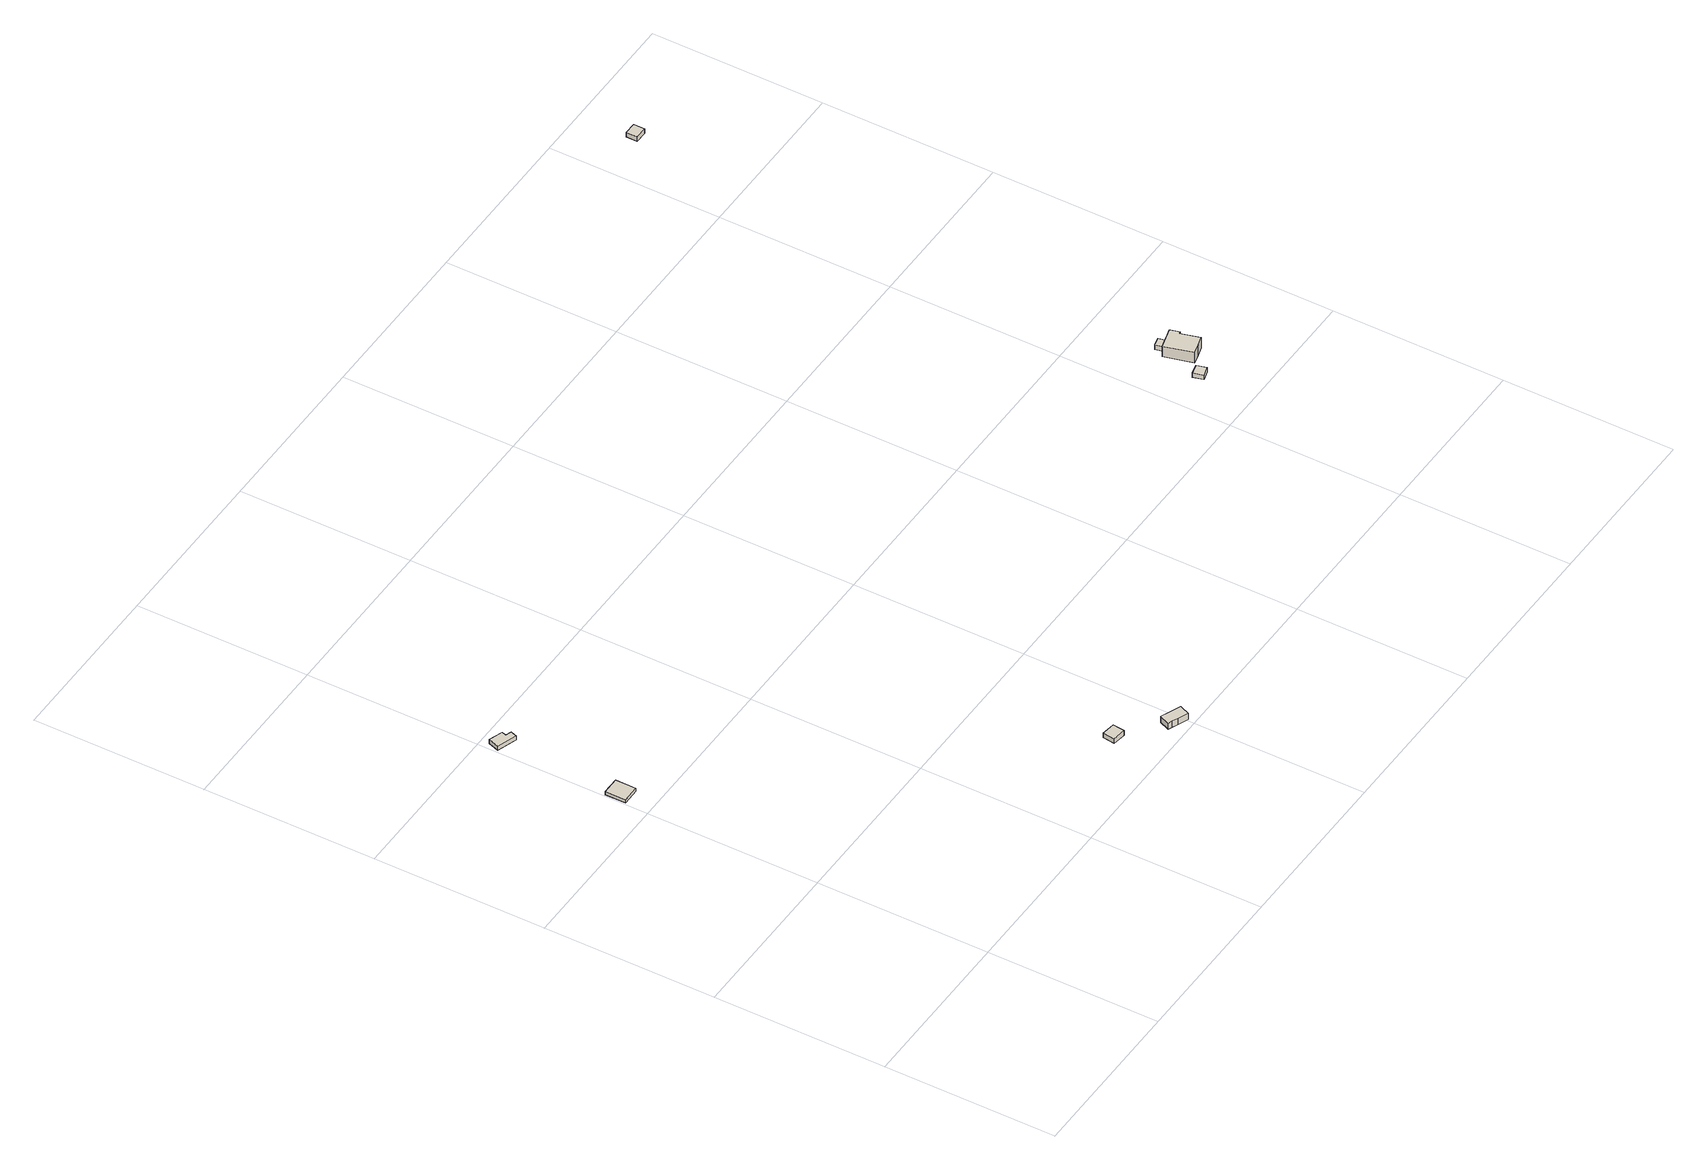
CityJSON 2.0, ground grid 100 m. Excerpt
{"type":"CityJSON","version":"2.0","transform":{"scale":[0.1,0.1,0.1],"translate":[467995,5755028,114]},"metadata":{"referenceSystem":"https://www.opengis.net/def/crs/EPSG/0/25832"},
"CityObjects":{
"building1":{"type":"Building","attributes":{"Gemeindeschluessel":"05711000","BezugspunktDach":"2000","function":"31001_2720","measuredHeight":3.54},"address":[{"country":"Germany","locality":"Bielefeld","thoroughfareNumber":"31","thoroughfareName":"Eisterfeldweg"}],"geometry":[{"type":"Solid","lod":"1","boundaries":[[[[0,1,2,3]],[[4,5,6,7]],[[4,7,3,2]],[[5,4,2,1]],[[6,5,1,0]],[[7,6,0,3]]]]}]},
"building2":{"type":"Building","attributes":{"Gemeindeschluessel":"05711000","BezugspunktDach":"2000","function":"31001_9998","measuredHeight":2.59},"address":[{"country":"Germany","locality":"Bielefeld","thoroughfareNumber":"31","thoroughfareName":"Eisterfeldweg"}],"geometry":[{"type":"Solid","lod":"1","boundaries":[[[[8,9,10,11,12,13]],[[14,15,16,17,18,19]],[[14,19,13,12]],[[15,14,12,11]],[[16,15,11,10]],[[17,16,10,9]],[[18,17,9,8]],[[19,18,8,13]]]]}]},
"building3":{"type":"Building","attributes":{"Gemeindeschluessel":"05711000","BezugspunktDach":"2000","function":"31001_9998","measuredHeight":3.15},"address":[{"country":"Germany","locality":"Bielefeld","thoroughfareNumber":"37","thoroughfareName":"Dalbkeweg"}],"geometry":[{"type":"Solid","lod":"1","boundaries":[[[[20,21,22,23]],[[24,25,26,27]],[[24,27,23,22]],[[25,24,22,21]],[[26,25,21,20]],[[27,26,20,23]]]]}]},
"building4":{"type":"Building","attributes":{"Gemeindeschluessel":"05711000","BezugspunktDach":"2000","function":"31001_9998","measuredHeight":5.75},"address":[{"country":"Germany","locality":"Bielefeld","thoroughfareNumber":"37","thoroughfareName":"Dalbkeweg"}],"geometry":[{"type":"Solid","lod":"1","boundaries":[[[[28,29,30,31,32,33,34,35]],[[36,37,38,39,40,41,42,43]],[[36,43,35,34]],[[37,36,34,33]],[[38,37,33,32]],[[39,38,32,31]],[[40,39,31,30]],[[41,40,30,29]],[[42,41,29,28]],[[43,42,28,35]]]]}]},
"building5":{"type":"Building","attributes":{"Gemeindeschluessel":"05711000","BezugspunktDach":"2000","function":"31001_2460","measuredHeight":2.79},"address":[{"country":"Germany","locality":"Bielefeld","thoroughfareNumber":"72","thoroughfareName":"Krackser Straße"}],"geometry":[{"type":"Solid","lod":"1","boundaries":[[[[44,45,46,47]],[[48,49,50,51]],[[48,51,47,46]],[[49,48,46,45]],[[50,49,45,44]],[[51,50,44,47]]]]}]},
"building6":{"type":"Building","attributes":{"Gemeindeschluessel":"05711000","function":"31001_1010"},"address":[{"country":"Germany","locality":"Bielefeld","thoroughfareNumber":"72","thoroughfareName":"Krackser Straße"}],"children":["building6-1","building6-2"]},
"building6-1":{"type":"BuildingPart","attributes":{"BezugspunktDach":"2000","measuredHeight":8.68},"parents":["building6"],"geometry":[{"type":"Solid","lod":"1","boundaries":[[[[52,53,54,55,56,57,58,59,60,61,62]],[[63,64,65,66,67,68,69,70,71,72,73]],[[63,73,62,61]],[[64,63,61,60]],[[65,64,60,59]],[[66,65,59,58]],[[67,66,58,57]],[[68,67,57,56]],[[69,68,56,55]],[[70,69,55,54]],[[71,70,54,53]],[[72,71,53,52]],[[73,72,52,62]]]]}]},
"building6-2":{"type":"BuildingPart","attributes":{"BezugspunktDach":"2000","measuredHeight":3.22},"parents":["building6"],"geometry":[{"type":"Solid","lod":"1","boundaries":[[[[74,75,76,77]],[[69,78,79,71]],[[69,71,77,76]],[[78,69,76,75]],[[79,78,75,74]],[[71,79,74,77]]]]}]},
"building7":{"type":"Building","attributes":{"Gemeindeschluessel":"05711000","BezugspunktDach":"2000","function":"31001_9998","measuredHeight":2.94},"address":[{"country":"Germany","locality":"Bielefeld","thoroughfareNumber":"71","thoroughfareName":"Krackser Straße"}],"geometry":[{"type":"Solid","lod":"1","boundaries":[[[[80,81,82,83]],[[84,85,86,87]],[[84,87,83,82]],[[85,84,82,81]],[[86,85,81,80]],[[87,86,80,83]]]]}]}
},
"vertices":[
[103,2249,38],[4,2248,38],[4,2129,38],[103,2129,38],[4,2129,16],[4,2248,16],[103,2249,16],[103,2129,16],
[111,2899,31],[120,2926,31],[39,2953,31],[18,2890,31],[133,2851,31],[145,2888,31],[133,2851,5],[18,2890,5],[39,2953,5],[120,2926,5],[111,2899,5],[145,2888,5],
[1627,305,89],[1618,236,89],[1696,226,89],[1704,295,89],[1696,226,57],[1618,236,57],[1627,305,57],[1704,295,57],
[1924,90,106],[1878,110,106],[1867,114,106],[1842,55,106],[1865,46,106],[1899,31,106],[1957,7,106],[1982,66,106],[1957,7,65],[1899,31,65],[1865,46,65],[1842,55,65],[1867,114,65],[1878,110,65],[1924,90,65],[1982,66,65],
[4247,1349,59],[4188,1334,59],[4204,1275,59],[4262,1291,59],[4204,1275,31],[4188,1334,31],[4247,1349,31],[4262,1291,31],
[4368,1579,98],[4330,1569,98],[4300,1561,98],[4281,1556,98],[4244,1546,98],[4289,1381,98],[4346,1396,98],[4402,1411,98],[4371,1522,98],[4384,1525,98],[4369,1575,98],[4384,1525,28],[4371,1522,28],[4402,1411,28],[4346,1396,28],[4289,1381,28],[4244,1546,28],[4281,1556,28],[4300,1561,28],[4330,1569,28],[4368,1579,28],[4369,1575,28],
[4319,1617,60],[4270,1606,60],[4281,1556,60],[4330,1569,60],[4270,1606,28],[4319,1617,28],
[4238,4691,75],[4237,4626,75],[4308,4626,75],[4308,4691,75],[4308,4626,45],[4237,4626,45],[4238,4691,45],[4308,4691,45]
]}
